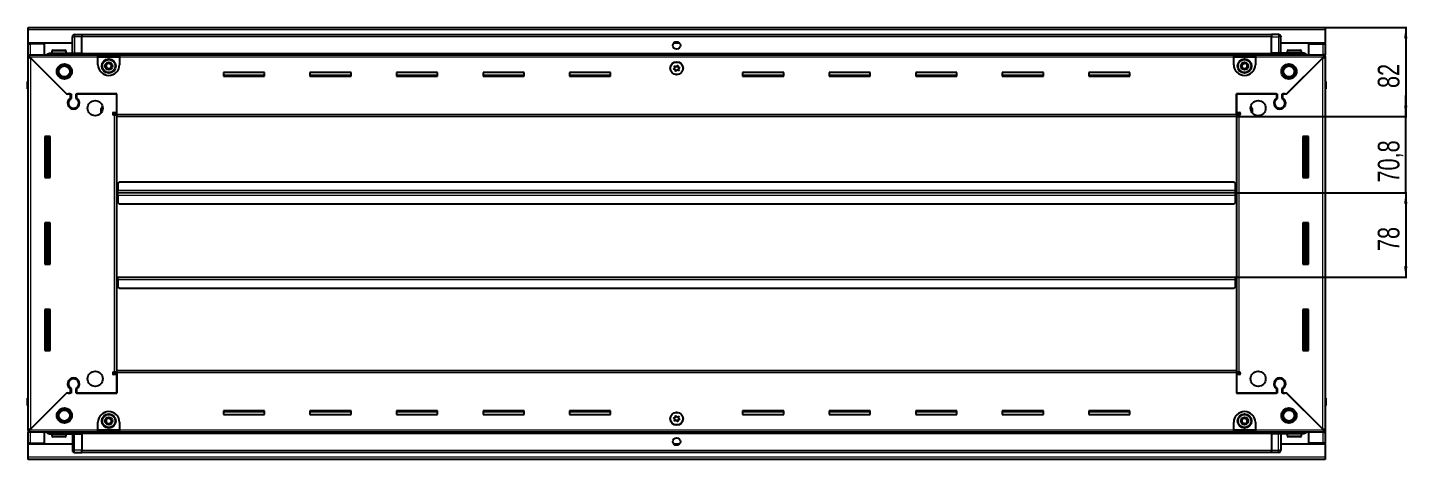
# Model space of a CAD drawing. Header units: millimetres. Extents: x 1315 to 6306, y -1323 to 1558.
# Drawn here: x 5030 to 6306, y 977 to 1376 of the extents above; entities that cross this region are included whole.
import ezdxf

# ---------------------------------------------------------------- set-up
doc = ezdxf.new("R2010")
doc.units = ezdxf.units.MM
doc.layers.add('FORMAT', color=7, linetype='Continuous')
doc.styles.add('SLDTEXTSTYLE0', font='TXT', dxfattribs={"width": 0.75})
doc.dimstyles.new('SLDDIMSTYLE0', dxfattribs={"dimtxt": 20, "dimasz": 10, "dimexe": 0, "dimexo": 0.0625, "dimgap": 5, "dimtad": 2, "dimdec": 1, "dimrnd": 1e-09, "dimzin": 12, "dimdsep": 46, "dimtxsty": 'SLDTEXTSTYLE0', "dimsah": 1, "dimcen": 0.09, "dimadec": 0, "dimazin": 3, "dimtfac": 1, "dimtofl": 0, "dimtmove": 0, "dimatfit": 3, "dimfxl": 0, "dimfrac": 2, "dimtolj": 1, "dimtzin": 12, "dimarcsym": 0})
doc.dimstyles.new('SLDDIMSTYLE1', dxfattribs={"dimtxt": 20, "dimasz": 10, "dimexe": 0, "dimexo": 0.0625, "dimgap": 5, "dimtad": 2, "dimdec": 1, "dimrnd": 1e-09, "dimzin": 12, "dimdsep": 46, "dimtxsty": 'SLDTEXTSTYLE0', "dimsah": 1, "dimcen": 0.09, "dimadec": 0, "dimazin": 3, "dimtfac": 1, "dimtmove": 0, "dimatfit": 0, "dimfxl": 0, "dimfrac": 2, "dimtolj": 1, "dimtzin": 12, "dimarcsym": 0})

# ---------------------------------------------------------------- blocks, each defined once
blk = doc.blocks.new('_D_6')
at = {"layer": 'FORMAT'}
for p, q in [((6229.5, 1375.8), (6305, 1375.8)), ((6304, 1375.8), (6304, 1293.8)), ((6147.5, 1293.8), (6305, 1293.8))]:
    blk.add_line(p, q, dxfattribs=at)
for points in [[(6304, 1375.8), (6302.5, 1365.8), (6305.6, 1365.8)], [(6304, 1293.8), (6305.6, 1303.8), (6302.5, 1303.8)]]:
    blk.add_solid(points, dxfattribs=at)
at = {"layer": 'FORMAT', "insert": (6278.2, 1320), "char_height": 20, "attachment_point": 1, "rotation": 90, "style": 'SLDTEXTSTYLE0'}
blk.add_mtext('82', dxfattribs=at)
blk = doc.blocks.new('_D_7')
at = {"layer": 'FORMAT'}
for p, q in [((6304, 1293.8), (6304, 1313.1)), ((6147.5, 1293.8), (6305, 1293.8)), ((6304, 1223.1), (6304, 1293.8)), ((6146.5, 1223.1), (6305, 1223.1)), ((6304, 1223.1), (6304, 1203.8))]:
    blk.add_line(p, q, dxfattribs=at)
for points in [[(6304, 1293.8), (6305.6, 1303.8), (6302.5, 1303.8)], [(6304, 1223.1), (6302.5, 1213.1), (6305.6, 1213.1)]]:
    blk.add_solid(points, dxfattribs=at)
at = {"layer": 'FORMAT', "insert": (6278.2, 1232.6), "char_height": 20, "attachment_point": 1, "rotation": 90, "style": 'SLDTEXTSTYLE0'}
blk.add_mtext('70,8', dxfattribs=at)
blk = doc.blocks.new('_D_8')
at = {"layer": 'FORMAT'}
for p, q in [((6146.5, 1223.1), (6305, 1223.1)), ((6304, 1223.1), (6304, 1145.1)), ((6146.5, 1145.1), (6305, 1145.1))]:
    blk.add_line(p, q, dxfattribs=at)
for points in [[(6304, 1223.1), (6302.5, 1213.1), (6305.6, 1213.1)], [(6304, 1145.1), (6305.6, 1155.1), (6302.5, 1155.1)]]:
    blk.add_solid(points, dxfattribs=at)
at = {"layer": 'FORMAT', "insert": (6278.2, 1169.3), "char_height": 20, "attachment_point": 1, "rotation": 90, "style": 'SLDTEXTSTYLE0'}
blk.add_mtext('78', dxfattribs=at)

msp = doc.modelspace()

# ---------------------------------------------------------------- linework, layer by layer
at = {"color": 7, "linetype": 'Continuous', "lineweight": 25}
for p, q in [((5030.53, 1373.72), (5030.53, 1375.82)), ((5030.53, 1375.82), (6229.53, 1375.82)), ((5030.53, 1361.32), (5030.53, 1373.72)), ((5071.53, 1352.32), (5071.53, 1367.32)), ((5072.2, 1368.82), (5072.2, 1368.82)), ((5073.53, 1369.32), (5080.03, 1369.32)), ((5073.53, 1369.32), (5080.03, 1369.32)), ((5080.03, 1369.32), (5080.02, 1369.32)), ((5080.03, 1369.32), (5080.03, 1369.32)), ((5080.03, 1369.32), (5080.03, 1367.32)), ((6180.03, 1369.17), (5080.03, 1369.17)), ((5080.03, 1352.32), (5080.03, 1367.32)), ((6180.03, 1369.32), (6180.03, 1369.32)), ((6186.53, 1369.32), (6180.03, 1369.32)), ((6186.53, 1369.32), (6180.03, 1369.32)), ((6180.03, 1369.32), (6180.03, 1367.32)), ((6180.03, 1352.32), (6180.03, 1367.32)), ((6188.53, 1367.32), (6188.53, 1367.32)), ((6188.53, 1352.32), (6188.53, 1367.32)), ((6229.53, 1375.82), (6229.53, 1373.72)), ((6229.53, 1373.72), (6229.53, 1361.32)), ((5071.53, 1361.32), (5030.53, 1361.32)), ((5030.53, 1360.82), (5030.53, 1361.32)), ((5030.53, 1360.82), (5032.63, 1360.82)), ((5030.53, 1350.57), (5030.53, 1360.82)), ((5032.03, 1360.82), (5032.03, 1361.32)), ((5045.53, 1360.82), (5032.63, 1360.82)), ((5045.53, 1350.57), (5045.53, 1360.82)), ((5051.03, 1352.32), (5080.03, 1352.32)), ((5052.53, 1354.22), (5052.53, 1352.32)), ((5053.33, 1355.02), (5064.73, 1355.02)), ((5065.53, 1352.32), (5065.53, 1354.22)), ((5079.95, 1350.57), (5080.03, 1352.29)), ((5080.03, 1352.32), (5080.03, 1351.82)), ((5632.9, 1361.32), (5627.15, 1361.32)), ((6180.03, 1352.32), (6180.03, 1351.82)), ((6209.03, 1352.32), (6180.03, 1352.32)), ((6180.03, 1352.29), (6180.1, 1350.57)), ((6229.53, 1361.32), (6188.53, 1361.32)), ((6194.53, 1354.22), (6194.53, 1352.32)), ((6195.33, 1355.02), (6206.73, 1355.02)), ((6207.53, 1352.32), (6207.53, 1354.22)), ((6214.53, 1350.57), (6214.53, 1360.82)), ((6214.53, 1360.82), (6227.43, 1360.82)), ((6227.43, 1360.82), (6229.53, 1360.82)), ((6228.03, 1360.82), (6228.03, 1361.32)), ((6229.53, 1360.82), (6229.53, 1361.32)), ((6229.53, 1360.82), (6229.53, 1350.57)), ((5030.53, 1349.07), (5030.53, 1350.57)), ((5030.53, 1350.57), (5031.53, 1350.57)), ((5030.53, 1348.57), (5030.53, 1349.07)), ((5030.53, 1349.07), (5031.53, 1349.07)), ((5030.53, 1004.07), (5030.53, 1348.57)), ((5032.03, 1348.57), (5030.53, 1348.57)), ((5031.53, 1349.07), (5031.53, 1350.57)), ((5031.53, 1350.57), (5095.03, 1350.57)), ((5032.13, 1348.47), (5066.03, 1314.57)), ((5066.73, 1313.87), (5032.63, 1347.97)), ((5080.03, 1351.17), (6180.03, 1351.17)), ((5095.03, 1348.47), (5095.03, 1350.57)), ((5095.03, 1350.57), (5115.03, 1350.57)), ((5095.03, 1349.07), (5115.03, 1349.07)), ((5095.03, 1341.57), (5095.03, 1348.47)), ((5115.03, 1350.57), (6145.03, 1350.57)), ((5115.03, 1350.57), (5115.03, 1348.47)), ((5115.03, 1348.47), (5115.03, 1341.57)), ((6145.03, 1348.47), (6145.03, 1350.57)), ((6145.03, 1350.57), (6165.03, 1350.57)), ((6145.03, 1349.07), (6165.03, 1349.07)), ((6145.03, 1341.57), (6145.03, 1348.47)), ((6165.03, 1350.57), (6228.53, 1350.57)), ((6165.03, 1350.57), (6165.03, 1348.47)), ((6165.03, 1348.47), (6165.03, 1341.57)), ((6227.43, 1347.97), (6193.33, 1313.87)), ((6194.03, 1314.57), (6227.93, 1348.47)), ((6228.03, 1348.57), (6229.53, 1348.57)), ((6228.53, 1349.07), (6228.53, 1350.57)), ((6228.53, 1350.57), (6229.53, 1350.57)), ((6228.53, 1349.07), (6229.53, 1349.07)), ((6229.53, 1349.07), (6229.53, 1350.57)), ((6229.53, 1349.07), (6229.53, 1348.57)), ((6229.53, 1348.57), (6229.53, 1004.07)), ((5249.03, 1334.32), (5211.03, 1334.32)), ((5211.03, 1334.32), (5211.03, 1330.82)), ((5249.03, 1331.57), (5211.03, 1331.57)), ((5211.03, 1330.82), (5249.03, 1330.82)), ((5249.03, 1330.82), (5249.03, 1334.32)), ((5329.03, 1334.32), (5291.03, 1334.32)), ((5291.03, 1334.32), (5291.03, 1330.82)), ((5329.03, 1331.57), (5291.03, 1331.57)), ((5291.03, 1330.82), (5329.03, 1330.82)), ((5329.03, 1330.82), (5329.03, 1334.32)), ((5409.03, 1334.32), (5371.03, 1334.32)), ((5371.03, 1334.32), (5371.03, 1330.82)), ((5409.03, 1331.57), (5371.03, 1331.57)), ((5371.03, 1330.82), (5409.03, 1330.82)), ((5409.03, 1330.82), (5409.03, 1334.32)), ((5489.03, 1334.32), (5451.03, 1334.32)), ((5451.03, 1334.32), (5451.03, 1330.82)), ((5489.03, 1331.57), (5451.03, 1331.57)), ((5451.03, 1330.82), (5489.03, 1330.82)), ((5489.03, 1330.82), (5489.03, 1334.32)), ((5569.03, 1334.32), (5531.03, 1334.32)), ((5531.03, 1334.32), (5531.03, 1330.82)), ((5569.03, 1331.57), (5531.03, 1331.57)), ((5531.03, 1330.82), (5569.03, 1330.82)), ((5569.03, 1330.82), (5569.03, 1334.32)), ((5729.03, 1334.32), (5691.03, 1334.32)), ((5691.03, 1334.32), (5691.03, 1330.82)), ((5729.03, 1331.57), (5691.03, 1331.57)), ((5691.03, 1330.82), (5729.03, 1330.82)), ((5729.03, 1330.82), (5729.03, 1334.32)), ((5809.03, 1334.32), (5771.03, 1334.32)), ((5771.03, 1334.32), (5771.03, 1330.82)), ((5809.03, 1331.57), (5771.03, 1331.57)), ((5771.03, 1330.82), (5809.03, 1330.82)), ((5809.03, 1330.82), (5809.03, 1334.32)), ((5889.03, 1334.32), (5851.03, 1334.32)), ((5851.03, 1334.32), (5851.03, 1330.82)), ((5889.03, 1331.57), (5851.03, 1331.57)), ((5851.03, 1330.82), (5889.03, 1330.82)), ((5889.03, 1330.82), (5889.03, 1334.32)), ((5969.03, 1334.32), (5931.03, 1334.32)), ((5931.03, 1334.32), (5931.03, 1330.82)), ((5969.03, 1331.57), (5931.03, 1331.57)), ((5931.03, 1330.82), (5969.03, 1330.82)), ((5969.03, 1330.82), (5969.03, 1334.32)), ((6049.03, 1334.32), (6011.03, 1334.32)), ((6011.03, 1334.32), (6011.03, 1330.82)), ((6049.03, 1331.57), (6011.03, 1331.57)), ((6011.03, 1330.82), (6049.03, 1330.82)), ((6049.03, 1330.82), (6049.03, 1334.32)), ((6229.53, 1327.15), (6229.53, 1327.15)), ((5030.02, 1325.82), (5030.02, 1319.32)), ((5030.02, 1319.32), (5030.03, 1319.32)), ((5030.03, 1319.32), (5030.03, 1325.82)), ((5030.53, 1319.32), (5030.03, 1319.32)), ((5030.18, 1319.32), (5030.18, 1033.32)), ((5066.03, 1314.57), (5070.23, 1314.57)), ((5067.43, 1314.57), (5066.73, 1313.87)), ((5069.53, 1314.57), (5067.43, 1314.57)), ((5069.53, 1314.57), (5069.53, 1310.68)), ((5070.23, 1314.57), (5070.23, 1310.29)), ((5074.83, 1314.57), (5112.53, 1314.57)), ((5074.83, 1310.29), (5074.83, 1314.57)), ((5075.53, 1310.68), (5075.53, 1314.57)), ((5112.53, 1314.57), (5075.53, 1314.57)), ((5112.53, 1295.92), (5112.53, 1314.57)), ((5112.53, 1297.32), (5112.53, 1314.57)), ((6147.53, 1314.57), (6185.23, 1314.57)), ((6147.53, 1295.92), (6147.53, 1314.57)), ((6147.53, 1314.57), (6147.53, 1297.32)), ((6184.53, 1314.57), (6147.53, 1314.57)), ((6184.53, 1314.57), (6184.53, 1310.68)), ((6185.23, 1314.57), (6185.23, 1310.29)), ((6189.83, 1314.57), (6194.03, 1314.57)), ((6189.83, 1310.29), (6189.83, 1314.57)), ((6192.63, 1314.57), (6190.53, 1314.57)), ((6190.53, 1310.68), (6190.53, 1314.57)), ((6193.33, 1313.87), (6192.63, 1314.57)), ((6229.53, 1319.32), (6230.03, 1319.32)), ((6229.88, 1033.32), (6229.88, 1319.32)), ((6230.03, 1325.82), (6230.03, 1319.32)), ((6230.03, 1319.32), (6230.03, 1325.82)), ((6230.03, 1319.32), (6230.03, 1319.32)), ((6230.03, 1319.32), (6230.03, 1319.32)), ((5070.53, 1301.71), (5070.53, 1300.95)), ((5099.26, 1303.22), (5098.03, 1301.07)), ((5098.03, 1296.99), (5098.03, 1301.07)), ((6162.03, 1301.07), (6160.79, 1303.22)), ((6162.03, 1301.07), (6162.03, 1296.99)), ((6189.53, 1301.71), (6189.53, 1300.95)), ((5109.68, 1297.32), (5112.53, 1297.32)), ((5110.43, 1295.32), (5109.68, 1295.32)), ((5110.43, 1295.32), (5112.53, 1295.32)), ((5112.53, 1296.32), (5110.53, 1296.32)), ((5110.53, 1296.32), (5110.53, 1295.32)), ((5112.53, 1293.82), (5112.53, 1295.92)), ((6147.53, 1293.82), (5112.53, 1293.82)), ((5112.53, 1058.82), (5112.53, 1293.82)), ((6147.53, 1297.32), (6150.38, 1297.32)), ((6149.53, 1296.32), (6147.53, 1296.32)), ((6147.53, 1295.92), (6147.53, 1293.82)), ((6147.53, 1295.32), (6149.63, 1295.32)), ((6147.53, 1293.82), (6147.53, 1058.82)), ((6149.53, 1295.32), (6149.53, 1296.32)), ((6150.38, 1295.32), (6149.63, 1295.32)), ((5051.03, 1275.32), (5046.03, 1275.32)), ((5046.03, 1275.32), (5046.03, 1237.32)), ((5048.18, 1237.32), (5048.18, 1275.32)), ((5049.97, 1237.32), (5049.97, 1275.32)), ((5050, 1237.32), (5050, 1275.32)), ((5051.03, 1237.32), (5051.03, 1275.32)), ((6209.03, 1275.32), (6209.03, 1237.32)), ((6214.03, 1275.32), (6209.03, 1275.32)), ((6210.05, 1275.32), (6210.05, 1237.32)), ((6210.08, 1275.32), (6210.08, 1237.32)), ((6211.88, 1275.32), (6211.88, 1237.32)), ((6214.03, 1237.32), (6214.03, 1275.32)), ((5046.03, 1237.32), (5051.03, 1237.32)), ((6209.03, 1237.32), (6214.03, 1237.32)), ((5113.53, 1225.92), (5113.28, 1225.92)), ((5113.28, 1225.92), (5113.28, 1223.07)), ((5114.53, 1233.07), (5113.53, 1232.07)), ((5113.53, 1232.07), (5113.53, 1225.17)), ((5113.53, 1223.07), (5113.53, 1225.17)), ((6145.53, 1233.07), (5114.53, 1233.07)), ((6146.53, 1232.07), (6145.53, 1233.07)), ((6146.53, 1225.17), (6146.53, 1232.07)), ((6146.78, 1225.92), (6146.53, 1225.92)), ((6146.53, 1225.17), (6146.53, 1223.07)), ((6146.78, 1223.07), (6146.78, 1225.92)), ((5113.28, 1223.07), (5112.53, 1223.07)), ((5113.28, 1223.07), (5113.28, 1220.22)), ((5113.28, 1220.22), (5113.53, 1220.22)), ((6146.53, 1223.07), (5113.53, 1223.07)), ((5113.53, 1220.97), (5113.53, 1223.07)), ((5113.53, 1220.97), (5113.53, 1214.07)), ((5113.53, 1214.07), (5114.53, 1213.07)), ((5114.53, 1213.07), (6145.53, 1213.07)), ((6145.53, 1213.07), (6146.53, 1214.07)), ((6146.53, 1223.07), (6146.53, 1220.97)), ((6146.53, 1214.07), (6146.53, 1220.97)), ((6146.53, 1220.22), (6146.78, 1220.22)), ((6147.53, 1223.07), (6146.78, 1223.07)), ((6146.78, 1220.22), (6146.78, 1223.07)), ((5051.03, 1195.32), (5046.03, 1195.32)), ((5046.03, 1195.32), (5046.03, 1157.32)), ((5048.18, 1157.32), (5048.18, 1195.32)), ((5049.97, 1157.32), (5049.97, 1195.32)), ((5050, 1157.32), (5050, 1195.32)), ((5051.03, 1157.32), (5051.03, 1195.32)), ((6209.03, 1195.32), (6209.03, 1157.32)), ((6214.03, 1195.32), (6209.03, 1195.32)), ((6210.05, 1195.32), (6210.05, 1157.32)), ((6210.08, 1195.32), (6210.08, 1157.32)), ((6211.88, 1195.32), (6211.88, 1157.32)), ((6214.03, 1157.32), (6214.03, 1195.32)), ((5046.03, 1157.32), (5051.03, 1157.32)), ((6209.03, 1157.32), (6214.03, 1157.32)), ((5112.53, 1145.12), (5113.28, 1145.12)), ((5113.28, 1145.12), (5113.28, 1142.27)), ((5113.28, 1142.27), (5113.53, 1142.27)), ((5113.53, 1145.12), (6146.53, 1145.12)), ((5113.53, 1143.02), (5113.53, 1145.12)), ((5113.53, 1143.02), (5113.53, 1136.12)), ((5113.53, 1136.12), (5114.53, 1135.12)), ((6145.53, 1135.12), (6146.53, 1136.12)), ((6146.53, 1145.12), (6146.53, 1143.02)), ((6146.53, 1136.12), (6146.53, 1143.02)), ((6146.53, 1142.27), (6146.78, 1142.27)), ((6146.78, 1142.27), (6146.78, 1145.12)), ((6146.78, 1145.12), (6147.53, 1145.12)), ((5114.53, 1135.12), (6145.53, 1135.12)), ((5051.03, 1115.32), (5046.03, 1115.32)), ((5046.03, 1115.32), (5046.03, 1077.32)), ((5048.18, 1077.32), (5048.18, 1115.32)), ((5049.97, 1077.32), (5049.97, 1115.32)), ((5050, 1077.32), (5050, 1115.32)), ((5051.03, 1077.32), (5051.03, 1115.32)), ((6209.03, 1115.32), (6209.03, 1077.32)), ((6214.03, 1115.32), (6209.03, 1115.32)), ((6210.05, 1115.32), (6210.05, 1077.32)), ((6210.08, 1115.32), (6210.08, 1077.32)), ((6211.88, 1115.32), (6211.88, 1077.32)), ((6214.03, 1077.32), (6214.03, 1115.32)), ((5046.03, 1077.32), (5051.03, 1077.32)), ((6209.03, 1077.32), (6214.03, 1077.32)), ((5112.53, 1056.72), (5112.53, 1058.82)), ((5112.53, 1058.82), (6147.53, 1058.82)), ((6147.53, 1058.82), (6147.53, 1056.72)), ((5070.53, 1051.7), (5070.53, 1050.94)), ((5109.68, 1057.32), (5110.43, 1057.32)), ((5112.53, 1055.32), (5109.68, 1055.32)), ((5112.53, 1057.32), (5110.43, 1057.32)), ((5110.53, 1057.32), (5110.53, 1056.32)), ((5110.53, 1056.32), (5112.53, 1056.32)), ((5112.53, 1056.72), (5112.53, 1038.07)), ((5112.53, 1038.07), (5112.53, 1055.32)), ((6149.63, 1057.32), (6147.53, 1057.32)), ((6147.53, 1056.72), (6147.53, 1038.07)), ((6147.53, 1056.32), (6149.53, 1056.32)), ((6147.53, 1055.32), (6147.53, 1038.07)), ((6150.38, 1055.32), (6147.53, 1055.32)), ((6149.53, 1056.32), (6149.53, 1057.32)), ((6149.63, 1057.32), (6150.38, 1057.32)), ((6189.53, 1051.7), (6189.53, 1050.94)), ((5030.02, 1026.82), (5030.02, 1033.32)), ((5030.02, 1033.32), (5030.03, 1033.32)), ((5030.03, 1033.32), (5030.03, 1033.32)), ((5030.03, 1033.32), (5030.03, 1026.82)), ((5030.52, 1033.32), (5030.03, 1033.32)), ((5066.03, 1038.07), (5032.13, 1004.17)), ((5032.63, 1004.67), (5066.73, 1038.77)), ((5070.23, 1038.07), (5066.03, 1038.07)), ((5066.73, 1038.77), (5067.43, 1038.07)), ((5067.43, 1038.07), (5069.53, 1038.07)), ((5069.53, 1041.96), (5069.53, 1038.07)), ((5070.23, 1042.36), (5070.23, 1038.07)), ((5074.83, 1038.07), (5074.83, 1042.36)), ((5112.53, 1038.07), (5074.83, 1038.07)), ((5075.53, 1038.07), (5075.53, 1041.96)), ((5075.53, 1038.07), (5112.53, 1038.07)), ((6185.23, 1038.07), (6147.53, 1038.07)), ((6147.53, 1038.07), (6184.53, 1038.07)), ((6184.53, 1041.96), (6184.53, 1038.07)), ((6185.23, 1042.36), (6185.23, 1038.07)), ((6189.83, 1038.07), (6189.83, 1042.36)), ((6194.03, 1038.07), (6189.83, 1038.07)), ((6190.53, 1038.07), (6190.53, 1041.96)), ((6190.53, 1038.07), (6192.63, 1038.07)), ((6192.63, 1038.07), (6193.33, 1038.77)), ((6193.33, 1038.77), (6227.43, 1004.67)), ((6227.93, 1004.17), (6194.03, 1038.07)), ((6229.53, 1033.32), (6230.03, 1033.32)), ((6230.03, 1033.32), (6230.03, 1033.32)), ((6230.03, 1026.82), (6230.03, 1033.32)), ((6230.03, 1033.32), (6230.03, 1026.82)), ((5030.52, 1025.5), (5030.52, 1025.5)), ((5249.03, 1021.82), (5211.03, 1021.82)), ((5211.03, 1021.82), (5211.03, 1018.32)), ((5211.03, 1021.07), (5249.03, 1021.07)), ((5249.03, 1018.32), (5249.03, 1021.82)), ((5329.03, 1021.82), (5291.03, 1021.82)), ((5291.03, 1021.82), (5291.03, 1018.32)), ((5291.03, 1021.07), (5329.03, 1021.07)), ((5329.03, 1018.32), (5329.03, 1021.82)), ((5409.03, 1021.82), (5371.03, 1021.82)), ((5371.03, 1021.82), (5371.03, 1018.32)), ((5371.03, 1021.07), (5409.03, 1021.07)), ((5409.03, 1018.32), (5409.03, 1021.82)), ((5489.03, 1021.82), (5451.03, 1021.82)), ((5451.03, 1021.82), (5451.03, 1018.32)), ((5451.03, 1021.07), (5489.03, 1021.07)), ((5489.03, 1018.32), (5489.03, 1021.82)), ((5569.03, 1021.82), (5531.03, 1021.82)), ((5531.03, 1021.82), (5531.03, 1018.32)), ((5531.03, 1021.07), (5569.03, 1021.07)), ((5569.03, 1018.32), (5569.03, 1021.82)), ((5729.03, 1021.82), (5691.03, 1021.82)), ((5691.03, 1021.82), (5691.03, 1018.32)), ((5691.03, 1021.07), (5729.03, 1021.07)), ((5729.03, 1018.32), (5729.03, 1021.82)), ((5809.03, 1021.82), (5771.03, 1021.82)), ((5771.03, 1021.82), (5771.03, 1018.32)), ((5771.03, 1021.07), (5809.03, 1021.07)), ((5809.03, 1018.32), (5809.03, 1021.82)), ((5889.03, 1021.82), (5851.03, 1021.82)), ((5851.03, 1021.82), (5851.03, 1018.32)), ((5851.03, 1021.07), (5889.03, 1021.07)), ((5889.03, 1018.32), (5889.03, 1021.82)), ((5969.03, 1021.82), (5931.03, 1021.82)), ((5931.03, 1021.82), (5931.03, 1018.32)), ((5931.03, 1021.07), (5969.03, 1021.07)), ((5969.03, 1018.32), (5969.03, 1021.82)), ((6049.03, 1021.82), (6011.03, 1021.82)), ((6011.03, 1021.82), (6011.03, 1018.32)), ((6011.03, 1021.07), (6049.03, 1021.07)), ((6049.03, 1018.32), (6049.03, 1021.82)), ((5095.03, 1004.17), (5095.03, 1011.07)), ((5115.03, 1011.07), (5115.03, 1004.17)), ((5211.03, 1018.32), (5249.03, 1018.32)), ((5291.03, 1018.32), (5329.03, 1018.32)), ((5371.03, 1018.32), (5409.03, 1018.32)), ((5451.03, 1018.32), (5489.03, 1018.32)), ((5531.03, 1018.32), (5569.03, 1018.32)), ((5691.03, 1018.32), (5729.03, 1018.32)), ((5771.03, 1018.32), (5809.03, 1018.32)), ((5851.03, 1018.32), (5889.03, 1018.32)), ((5931.03, 1018.32), (5969.03, 1018.32)), ((6011.03, 1018.32), (6049.03, 1018.32)), ((6145.03, 1004.17), (6145.03, 1011.07)), ((6165.03, 1011.07), (6165.03, 1004.17)), ((5030.53, 1003.57), (5030.53, 1004.07)), ((5032.03, 1004.07), (5030.53, 1004.07)), ((5030.53, 1003.57), (5030.53, 1002.07)), ((5031.53, 1003.57), (5030.53, 1003.57)), ((5030.53, 991.82), (5030.53, 1002.07)), ((5031.53, 1002.07), (5030.53, 1002.07)), ((5031.53, 1003.57), (5031.53, 1002.07)), ((5095.03, 1002.07), (5031.53, 1002.07)), ((5045.53, 991.82), (5045.53, 1002.07)), ((5051.03, 1000.32), (5080.03, 1000.32)), ((5052.53, 1000.32), (5052.53, 998.42)), ((5057.1, 997.62), (5053.33, 997.62)), ((5064.73, 997.62), (5057.1, 997.62)), ((5065.53, 998.42), (5065.53, 1000.32)), ((5071.53, 1000.32), (5071.53, 985.32)), ((5080.03, 1000.36), (5079.95, 1002.07)), ((6180.03, 1001.47), (5080.03, 1001.47)), ((5080.03, 1000.32), (5080.03, 1000.82)), ((5080.03, 1000.32), (5080.03, 985.32)), ((5095.03, 1002.07), (5095.03, 1004.17)), ((5115.03, 1003.57), (5095.03, 1003.57)), ((5115.03, 1002.07), (5095.03, 1002.07)), ((5115.03, 1004.17), (5115.03, 1002.07)), ((6145.03, 1002.07), (5115.03, 1002.07)), ((6145.03, 1002.07), (6145.03, 1004.17)), ((6165.03, 1003.57), (6145.03, 1003.57)), ((6165.03, 1002.07), (6145.03, 1002.07)), ((6165.03, 1004.17), (6165.03, 1002.07)), ((6228.53, 1002.07), (6165.03, 1002.07)), ((6180.1, 1002.07), (6180.03, 1000.36)), ((6180.03, 1000.32), (6180.03, 1000.82)), ((6209.03, 1000.32), (6180.03, 1000.32)), ((6180.03, 1000.32), (6180.03, 985.32)), ((6188.53, 1000.32), (6188.53, 985.32)), ((6194.53, 1000.32), (6194.53, 998.42)), ((6202.32, 997.62), (6195.33, 997.62)), ((6206.73, 997.62), (6202.32, 997.62)), ((6207.53, 998.42), (6207.53, 1000.32)), ((6214.53, 991.82), (6214.53, 1002.07)), ((6228.03, 1004.07), (6229.53, 1004.07)), ((6228.53, 1003.57), (6228.53, 1002.07)), ((6229.53, 1003.57), (6228.53, 1003.57)), ((6229.53, 1002.07), (6228.53, 1002.07)), ((6229.53, 1004.07), (6229.53, 1003.57)), ((6229.53, 1003.57), (6229.53, 1002.07)), ((6229.53, 1002.07), (6229.53, 991.82)), ((5032.63, 991.82), (5030.53, 991.82)), ((5030.53, 991.32), (5030.53, 991.82)), ((5030.53, 991.32), (5071.53, 991.32)), ((5030.53, 978.92), (5030.53, 991.32)), ((5032.03, 991.32), (5032.03, 991.82)), ((5032.63, 991.82), (5045.53, 991.82)), ((5071.53, 985.32), (5071.53, 985.32)), ((5073.53, 983.32), (5080.03, 983.32)), ((5073.53, 983.32), (5080.03, 983.32)), ((5080.03, 983.32), (5080.03, 985.32)), ((5080.03, 983.47), (6180.03, 983.47)), ((5080.03, 983.32), (5080.03, 983.32)), ((5627.15, 991.32), (5632.9, 991.32)), ((6180.03, 983.32), (6180.03, 985.32)), ((6180.03, 983.32), (6180.03, 983.32)), ((6186.53, 983.32), (6180.03, 983.32)), ((6180.03, 983.32), (6180.03, 983.32)), ((6186.53, 983.32), (6180.03, 983.32)), ((6187.85, 983.82), (6187.85, 983.82)), ((6188.53, 991.32), (6229.53, 991.32)), ((6227.43, 991.82), (6214.53, 991.82)), ((6229.53, 991.82), (6227.43, 991.82)), ((6228.03, 991.32), (6228.03, 991.82)), ((6229.53, 991.32), (6229.53, 991.82)), ((6229.53, 991.32), (6229.53, 978.92)), ((5030.53, 976.82), (5030.53, 978.92)), ((6229.53, 976.82), (5030.53, 976.82)), ((6229.53, 978.92), (6229.53, 976.82))]:
    msp.add_line(p, q, dxfattribs=at)
at = {"color": 8, "linetype": 'Continuous', "lineweight": 18}
for p, q in [((6229.53, 1373.72), (5030.53, 1373.72)), ((5071.53, 1367.32), (5073.53, 1367.32)), ((5073.53, 1369.32), (5073.53, 1367.32)), ((5073.53, 1367.32), (5073.53, 1352.32)), ((5080.03, 1367.32), (5073.53, 1367.32)), ((6180.03, 1367.17), (5080.03, 1367.17)), ((6180.03, 1367.32), (6186.53, 1367.32)), ((6186.53, 1369.32), (6186.53, 1367.32)), ((6188.53, 1367.32), (6186.53, 1367.32)), ((6186.53, 1367.32), (6186.53, 1352.32)), ((5032.63, 1360.82), (5032.63, 1361.32)), ((5032.63, 1350.57), (5032.63, 1360.82)), ((5052.53, 1354.22), (5065.53, 1354.22)), ((6194.53, 1354.22), (6207.53, 1354.22)), ((6227.43, 1361.32), (6227.43, 1360.82)), ((6227.43, 1360.82), (6227.43, 1350.57)), ((5095.03, 1348.47), (5032.13, 1348.47)), ((5032.63, 1347.97), (5032.63, 1004.67)), ((6180.03, 1351.82), (5080.03, 1351.82)), ((6180.03, 1350.59), (5080.03, 1350.59)), ((5095.03, 1348.47), (5115.03, 1348.47)), ((6145.03, 1348.47), (5115.03, 1348.47)), ((6145.03, 1348.47), (6165.03, 1348.47)), ((6227.93, 1348.47), (6165.03, 1348.47)), ((6227.43, 1004.67), (6227.43, 1347.97)), ((5030.53, 1325.82), (5030.03, 1325.82)), ((6229.53, 1325.82), (6230.03, 1325.82)), ((5110.43, 1057.32), (5110.43, 1295.32)), ((5112.53, 1295.92), (6147.53, 1295.92)), ((6149.63, 1295.32), (6149.63, 1057.32)), ((5047.53, 1275.32), (5047.53, 1237.32)), ((5048.76, 1275.32), (5048.76, 1237.32)), ((6211.29, 1237.32), (6211.29, 1275.32)), ((6212.53, 1237.32), (6212.53, 1275.32)), ((6146.53, 1225.17), (5113.53, 1225.17)), ((5113.53, 1220.97), (6146.53, 1220.97)), ((5047.53, 1195.32), (5047.53, 1157.32)), ((5048.76, 1195.32), (5048.76, 1157.32)), ((6211.29, 1157.32), (6211.29, 1195.32)), ((6212.53, 1157.32), (6212.53, 1195.32)), ((5113.53, 1143.02), (6146.53, 1143.02)), ((5047.53, 1115.32), (5047.53, 1077.32)), ((5048.76, 1115.32), (5048.76, 1077.32)), ((6211.29, 1077.32), (6211.29, 1115.32)), ((6212.53, 1077.32), (6212.53, 1115.32)), ((6147.53, 1056.72), (5112.53, 1056.72)), ((5030.53, 1026.82), (5030.03, 1026.82)), ((6229.53, 1026.82), (6230.03, 1026.82)), ((5032.13, 1004.17), (5095.03, 1004.17)), ((5032.63, 991.82), (5032.63, 1002.07)), ((5056.83, 998.42), (5052.53, 998.42)), ((5065.53, 998.42), (5056.83, 998.42)), ((5073.53, 985.32), (5073.53, 1000.32)), ((5080.03, 1002.06), (6180.03, 1002.06)), ((5080.03, 1000.82), (6180.03, 1000.82)), ((5115.03, 1004.17), (5095.03, 1004.17)), ((5115.03, 1004.17), (6145.03, 1004.17)), ((6165.03, 1004.17), (6145.03, 1004.17)), ((6165.03, 1004.17), (6227.93, 1004.17)), ((6186.53, 985.32), (6186.53, 1000.32)), ((6202.5, 998.42), (6194.53, 998.42)), ((6207.53, 998.42), (6202.5, 998.42)), ((6227.43, 1002.07), (6227.43, 991.82)), ((5032.63, 991.32), (5032.63, 991.82)), ((5071.53, 985.32), (5073.53, 985.32)), ((5073.53, 983.32), (5073.53, 985.32)), ((5080.03, 985.32), (5073.53, 985.32)), ((5080.03, 985.47), (6180.03, 985.47)), ((6180.03, 985.32), (6186.53, 985.32)), ((6188.53, 985.32), (6186.53, 985.32)), ((6186.53, 983.32), (6186.53, 985.32)), ((6227.43, 991.82), (6227.43, 991.32)), ((6229.53, 978.92), (5030.53, 978.92))]:
    msp.add_line(p, q, dxfattribs=at)
at = {"color": 7, "linetype": 'Continuous', "lineweight": 25, "flags": 128}
msp.add_lwpolyline([(6188.38, 1368.08), (6188.49, 1367.71), (6188.53, 1367.32)], dxfattribs=at)
at = {"color": 7, "linetype": 'Continuous', "lineweight": 25}
for centre, radius in [((5630.03, 1359.32), 3.5), ((5064.03, 1335.32), 7), ((5064.03, 1335.32), 6.02), ((5064.03, 1335.32), 5.1), ((5105.03, 1340.32), 6.5), ((5105.03, 1340.32), 3.46), ((5630.03, 1338.32), 6), ((5630.03, 1338.17), 5.78), ((5630.03, 1338.17), 1.85), ((6155.03, 1340.32), 6.5), ((6155.03, 1340.32), 3.46), ((6196.03, 1335.32), 7), ((6196.03, 1335.32), 6.02), ((6196.03, 1335.32), 5.1), ((5092.53, 1301.32), 7), ((6167.53, 1301.32), 7), ((5092.53, 1051.32), 7), ((6167.53, 1051.32), 7), ((5064.03, 1017.32), 7), ((5064.03, 1017.32), 6.02), ((5064.03, 1017.32), 5.1), ((6196.03, 1017.32), 7), ((6196.03, 1017.32), 6.03), ((6196.03, 1017.32), 5.1), ((5105.03, 1012.32), 6.5), ((5105.03, 1012.32), 3.46), ((5630.03, 1014.32), 6), ((5630.03, 1014.47), 5.79), ((5630.03, 1014.47), 1.85), ((6155.03, 1012.32), 6.5), ((6155.03, 1012.32), 3.46), ((5630.03, 993.32), 3.5)]:
    msp.add_circle(centre, radius, dxfattribs=at)
at = {"color": 8, "linetype": 'Continuous', "lineweight": 18}
for centre in [(5105.03, 1340.32), (6155.03, 1340.32), (5105.03, 1012.32), (6155.03, 1012.32)]:
    msp.add_circle(centre, 5.7, dxfattribs=at)
at = {"color": 7, "linetype": 'Continuous', "lineweight": 25}
for centre, radius, start, end in [((5073.53, 1367.32), 2, 90, 180), ((5073.53, 1367.32), 2, 90, 131.40962), ((6186.53, 1367.32), 2, 0, 90), ((5053.33, 1354.22), 0.8, 90, 180), ((5064.73, 1354.22), 0.8, 0, 90), ((5071.33, 1352.52), 0.2, 270, 0), ((6188.73, 1352.52), 0.2, 180, 270), ((6195.33, 1354.22), 0.8, 90, 180), ((6206.73, 1354.22), 0.8, 0, 90), ((5105.03, 1341.57), 10, 180, 270), ((5105.03, 1340.32), 2.5, 134.01559, 194.01559), ((5105.03, 1340.32), 2.5, 194.01559, 254.01559), ((5105.03, 1340.32), 2.5, 74.01559, 134.01559), ((5105.03, 1341.57), 10, 270, 0), ((5105.03, 1340.32), 2.5, 14.01559, 74.01559), ((5105.03, 1340.32), 2.5, 314.01559, 14.01559), ((6155.03, 1341.57), 10, 180, 270), ((6155.03, 1340.32), 2.5, 160.11158, 220.11158), ((6155.03, 1340.32), 2.5, 100.11158, 160.11158), ((6155.03, 1340.32), 2.5, 40.11158, 100.11158), ((6155.03, 1341.57), 10, 270, 0), ((6155.03, 1340.32), 2.5, 280.11158, 340.11158), ((6155.03, 1340.32), 2.5, 340.11158, 40.11158), ((5032.03, 1325.82), 2, 138.59038, 180), ((5105.03, 1340.32), 2.5, 254.01559, 314.01559), ((6155.03, 1340.32), 2.5, 220.11158, 280.11158), ((6228.03, 1325.82), 2, 0, 41.39416), ((5072.53, 1306.07), 5.5, 123.05573, 56.94427), ((5072.53, 1306.07), 4.8, 118.63099, 61.36901), ((6187.53, 1306.07), 5.5, 123.05573, 56.94427), ((6187.53, 1306.07), 4.8, 118.63099, 61.36901), ((5109.68, 1296.32), 1, 90, 270), ((6150.38, 1296.32), 1, 270, 90), ((5072.53, 1046.57), 5.5, 303.05573, 236.94427), ((5072.53, 1046.57), 4.8, 298.63099, 241.36901), ((5109.68, 1056.32), 1, 90, 270), ((6150.38, 1056.32), 1, 270, 90), ((6187.53, 1046.57), 5.5, 303.05573, 236.94427), ((6187.53, 1046.57), 4.8, 298.63099, 241.36901), ((5032.03, 1026.82), 2, 180, 221.39416), ((5105.03, 1011.07), 10, 90, 180), ((5105.03, 1011.07), 10, 0, 90), ((6155.03, 1011.07), 10, 90, 180), ((6155.03, 1011.07), 10, 0, 90), ((6228.03, 1026.82), 2, 318.57492, 360), ((6228.03, 1026.82), 2, 318.59038, 0), ((5105.03, 1012.32), 2.5, 127.47401, 187.47401), ((5105.03, 1012.32), 2.5, 187.47401, 247.47401), ((5105.03, 1012.32), 2.5, 67.47401, 127.47401), ((5105.03, 1012.32), 2.5, 247.47401, 307.47401), ((5105.03, 1012.32), 2.5, 7.47401, 67.47401), ((5105.03, 1012.32), 2.5, 307.47401, 7.47401), ((6155.03, 1012.32), 2.5, 147.04236, 207.04236), ((6155.03, 1012.32), 2.5, 207.04236, 267.04236), ((6155.03, 1012.32), 2.5, 87.04236, 147.04236), ((6155.03, 1012.32), 2.5, 267.04236, 327.04236), ((6155.03, 1012.32), 2.5, 27.04236, 87.04236), ((6155.03, 1012.32), 2.5, 327.04236, 27.04236), ((5053.33, 998.42), 0.8, 180, 270), ((5064.73, 998.42), 0.8, 270, 0), ((5071.33, 1000.12), 0.2, 0, 90), ((6188.73, 1000.12), 0.2, 90, 180), ((6195.33, 998.42), 0.8, 180, 270), ((6206.73, 998.42), 0.8, 270, 0), ((5073.53, 985.32), 2, 180, 270), ((6186.53, 985.32), 2, 270, 0)]:
    msp.add_arc(centre, radius, start, end, dxfattribs=at)
for points, knots in [([(5047.81, 1350.57), (5047.93, 1350.77), (5048.32, 1351.42), (5049.47, 1352.13), (5050.51, 1352.26), (5051.03, 1352.32)], [0, 0, 0, 0, 0.1822499, 0.5911249, 1, 1, 1, 1]), ([(5080.03, 1352.32), (5080.03, 1352.29), (5080.03, 1352.21), (5080.03, 1351.59), (5080.03, 1351.03), (5080.03, 1350.66), (5080.03, 1350.65)], [0, 0, 0, 0, 0.3302672, 0.6605344, 0.9908016, 1, 1, 1, 1]), ([(6180.03, 1352.32), (6180.03, 1352.29), (6180.03, 1352.21), (6180.03, 1351.59), (6180.03, 1351.03), (6180.03, 1350.66), (6180.03, 1350.65)], [0, 0, 0, 0, 0.3302662, 0.66053239, 0.99079859, 1, 1, 1, 1]), ([(6212.24, 1350.57), (6212.12, 1350.77), (6211.73, 1351.42), (6210.58, 1352.13), (6209.54, 1352.26), (6209.03, 1352.32)], [0, 0, 0, 0, 0.18224985, 0.59112493, 1, 1, 1, 1]), ([(5030.53, 1348.57), (5030.55, 1348.53), (5030.6, 1348.44), (5031, 1348.3), (5031.55, 1348.17), (5032.13, 1348.06), (5032.5, 1348), (5032.63, 1347.97)], [0, 0, 0, 0, 0.2302553, 0.4485219, 0.6667858, 0.8850496, 1, 1, 1, 1]), ([(5032.13, 1348.47), (5032.08, 1348.73), (5031.99, 1349.22), (5031.86, 1349.86), (5031.72, 1350.33), (5031.61, 1350.55), (5031.55, 1350.57), (5031.53, 1350.57)], [0, 0, 0, 0, 0.2302553, 0.4485219, 0.6667858, 0.8850496, 1, 1, 1, 1]), ([(5102.25, 1341.12), (5102.62, 1341.48), (5103.31, 1342.15), (5104, 1342.81), (5104.33, 1343.12)], [0, 0, 0, 0, 0.5346859, 1, 1, 1, 1]), ([(5102.95, 1338.32), (5102.87, 1338.65), (5102.67, 1339.45), (5102.43, 1340.42), (5102.28, 1341), (5102.25, 1341.12)], [0, 0, 0, 0, 0.3629006, 0.8668753, 1, 1, 1, 1]), ([(5104.33, 1343.12), (5104.82, 1342.98), (5105.75, 1342.72), (5106.67, 1342.45), (5107.1, 1342.33)], [0, 0, 0, 0, 0.5346859, 1, 1, 1, 1]), ([(5107.8, 1339.53), (5107.43, 1339.17), (5106.74, 1338.5), (5106.05, 1337.83), (5105.72, 1337.52)], [0, 0, 0, 0, 0.5346859, 1, 1, 1, 1]), ([(5107.1, 1342.33), (5107.13, 1342.21), (5107.28, 1341.63), (5107.52, 1340.66), (5107.72, 1339.86), (5107.8, 1339.53)], [0, 0, 0, 0, 0.1331247, 0.6370994, 1, 1, 1, 1]), ([(5628.14, 1340.24), (5628.13, 1340.23), (5628.12, 1340.21), (5628.11, 1340.15), (5628.12, 1340.01), (5628.22, 1339.64), (5628.35, 1339.11), (5628.19, 1338.5), (5627.83, 1338.13), (5627.52, 1337.88), (5627.35, 1337.72), (5627.3, 1337.64), (5627.29, 1337.6), (5627.29, 1337.57), (5627.31, 1337.54), (5627.36, 1337.49), (5627.61, 1337.39), (5628.07, 1337.29), (5628.71, 1336.98), (5628.96, 1336.31), (5629.02, 1335.84), (5629.1, 1335.58), (5629.14, 1335.53), (5629.16, 1335.51), (5629.2, 1335.5), (5629.23, 1335.51), (5629.27, 1335.52), (5629.34, 1335.57), (5629.51, 1335.72), (5629.78, 1335.99), (5630.18, 1336.31), (5630.8, 1336.42), (5631.31, 1336.23), (5631.68, 1336.1), (5631.83, 1336.07), (5631.88, 1336.09), (5631.91, 1336.1), (5631.93, 1336.13), (5631.94, 1336.19), (5631.93, 1336.34), (5631.83, 1336.71), (5631.7, 1337.23), (5631.86, 1337.84), (5632.22, 1338.21), (5632.53, 1338.46), (5632.7, 1338.63), (5632.75, 1338.71), (5632.76, 1338.75), (5632.76, 1338.78), (5632.74, 1338.81), (5632.69, 1338.85), (5632.44, 1338.95), (5631.98, 1339.06), (5631.34, 1339.37), (5631.09, 1340.03), (5631.03, 1340.51), (5630.95, 1340.76), (5630.91, 1340.82), (5630.89, 1340.84), (5630.85, 1340.85), (5630.82, 1340.84), (5630.78, 1340.82), (5630.71, 1340.78), (5630.54, 1340.63), (5630.27, 1340.36), (5629.87, 1340.04), (5629.25, 1339.93), (5628.74, 1340.11), (5628.37, 1340.25), (5628.22, 1340.27), (5628.17, 1340.26), (5628.15, 1340.25), (5628.14, 1340.24)], [0, 0, 0, 0, 0.0020087, 0.00442, 0.0093647, 0.0255282, 0.0677053, 0.0957862, 0.1246456, 0.1503415, 0.1605194, 0.1633943, 0.1656965, 0.1672448, 0.1688741, 0.1707699, 0.1786058, 0.2119941, 0.2499945, 0.2879948, 0.3213831, 0.329219, 0.3311148, 0.3327441, 0.3342924, 0.3362166, 0.3385353, 0.3413178, 0.349662, 0.3753578, 0.4042173, 0.4322982, 0.4744753, 0.4906388, 0.4966691, 0.49844, 0.5, 0.5020087, 0.50442, 0.5093647, 0.5255282, 0.5677053, 0.5957862, 0.6246456, 0.6503415, 0.6605194, 0.6633943, 0.6656965, 0.6672448, 0.6688741, 0.6707699, 0.6786058, 0.7119941, 0.7499945, 0.7879948, 0.8213831, 0.829219, 0.8311148, 0.8327441, 0.8342924, 0.8362166, 0.8385353, 0.8413178, 0.849662, 0.8753578, 0.9042173, 0.9322982, 0.9744753, 0.9906388, 0.9966691, 0.99844, 1, 1, 1, 1]), ([(6152.18, 1339.82), (6152.23, 1339.93), (6152.43, 1340.5), (6152.77, 1341.43), (6153.05, 1342.21), (6153.17, 1342.53)], [0, 0, 0, 0, 0.1331247, 0.6370994, 1, 1, 1, 1]), ([(6154.04, 1337.61), (6153.71, 1338), (6153.09, 1338.74), (6152.47, 1339.48), (6152.18, 1339.82)], [0, 0, 0, 0, 0.5346859, 1, 1, 1, 1]), ([(6153.17, 1342.53), (6153.67, 1342.62), (6154.62, 1342.79), (6155.57, 1342.96), (6156.01, 1343.04)], [0, 0, 0, 0, 0.53468586, 1, 1, 1, 1]), ([(6156.01, 1343.04), (6156.34, 1342.64), (6156.96, 1341.91), (6157.58, 1341.17), (6157.87, 1340.83)], [0, 0, 0, 0, 0.5346859, 1, 1, 1, 1]), ([(6157.87, 1340.83), (6157.75, 1340.51), (6157.47, 1339.73), (6157.13, 1338.8), (6156.93, 1338.23), (6156.88, 1338.12)], [0, 0, 0, 0, 0.3629006, 0.8668753, 1, 1, 1, 1]), ([(6227.43, 1347.97), (6227.68, 1348.02), (6228.17, 1348.11), (6228.81, 1348.24), (6229.28, 1348.37), (6229.5, 1348.48), (6229.52, 1348.55), (6229.53, 1348.57)], [0, 0, 0, 0, 0.23025534, 0.4485219, 0.6667858, 0.88504963, 1, 1, 1, 1]), ([(6228.53, 1350.57), (6228.48, 1350.55), (6228.39, 1350.49), (6228.26, 1350.1), (6228.12, 1349.54), (6228.01, 1348.96), (6227.95, 1348.6), (6227.93, 1348.47)], [0, 0, 0, 0, 0.2302553, 0.4485219, 0.6667858, 0.8850496, 1, 1, 1, 1]), ([(5105.72, 1337.52), (5105.23, 1337.66), (5104.3, 1337.93), (5103.38, 1338.19), (5102.95, 1338.32)], [0, 0, 0, 0, 0.5346859, 1, 1, 1, 1]), ([(6156.88, 1338.12), (6156.38, 1338.03), (6155.43, 1337.86), (6154.48, 1337.69), (6154.04, 1337.61)], [0, 0, 0, 0, 0.5346859, 1, 1, 1, 1]), ([(5102.36, 1013.43), (5102.46, 1013.51), (5102.93, 1013.87), (5103.72, 1014.48), (5104.38, 1014.98), (5104.65, 1015.19)], [0, 0, 0, 0, 0.1331247, 0.6370994, 1, 1, 1, 1]), ([(5102.73, 1010.57), (5102.67, 1011.08), (5102.54, 1012.03), (5102.42, 1012.99), (5102.36, 1013.43)], [0, 0, 0, 0, 0.53468586, 1, 1, 1, 1]), ([(5105.4, 1009.46), (5104.92, 1009.66), (5104.03, 1010.03), (5103.15, 1010.4), (5102.73, 1010.57)], [0, 0, 0, 0, 0.5346859, 1, 1, 1, 1]), ([(5104.65, 1015.19), (5105.13, 1014.99), (5106.02, 1014.62), (5106.9, 1014.25), (5107.32, 1014.08)], [0, 0, 0, 0, 0.5346859, 1, 1, 1, 1]), ([(5107.69, 1011.22), (5107.42, 1011.01), (5106.76, 1010.51), (5105.97, 1009.9), (5105.5, 1009.54), (5105.4, 1009.46)], [0, 0, 0, 0, 0.3629006, 0.8668753, 1, 1, 1, 1]), ([(5107.32, 1014.08), (5107.38, 1013.57), (5107.51, 1012.61), (5107.63, 1011.66), (5107.69, 1011.22)], [0, 0, 0, 0, 0.5346859, 1, 1, 1, 1]), ([(5628.14, 1012.4), (5628.15, 1012.4), (5628.17, 1012.38), (5628.23, 1012.38), (5628.37, 1012.4), (5628.74, 1012.54), (5629.25, 1012.72), (5629.87, 1012.61), (5630.27, 1012.29), (5630.55, 1012.01), (5630.73, 1011.85), (5630.81, 1011.81), (5630.85, 1011.8), (5630.89, 1011.81), (5630.91, 1011.83), (5630.95, 1011.88), (5631.03, 1012.14), (5631.09, 1012.61), (5631.34, 1013.28), (5631.98, 1013.59), (5632.44, 1013.69), (5632.69, 1013.79), (5632.74, 1013.84), (5632.76, 1013.87), (5632.76, 1013.9), (5632.75, 1013.93), (5632.73, 1013.97), (5632.68, 1014.04), (5632.52, 1014.19), (5632.22, 1014.43), (5631.86, 1014.8), (5631.7, 1015.41), (5631.84, 1015.94), (5631.93, 1016.32), (5631.95, 1016.47), (5631.93, 1016.52), (5631.91, 1016.55), (5631.88, 1016.56), (5631.82, 1016.57), (5631.68, 1016.54), (5631.31, 1016.41), (5630.8, 1016.23), (5630.18, 1016.34), (5629.78, 1016.66), (5629.5, 1016.94), (5629.32, 1017.09), (5629.24, 1017.14), (5629.2, 1017.15), (5629.16, 1017.14), (5629.14, 1017.12), (5629.1, 1017.06), (5629.02, 1016.81), (5628.96, 1016.33), (5628.71, 1015.67), (5628.07, 1015.36), (5627.61, 1015.25), (5627.36, 1015.15), (5627.31, 1015.11), (5627.29, 1015.08), (5627.29, 1015.05), (5627.3, 1015.01), (5627.32, 1014.98), (5627.37, 1014.91), (5627.53, 1014.76), (5627.83, 1014.52), (5628.19, 1014.14), (5628.35, 1013.53), (5628.22, 1013.01), (5628.12, 1012.63), (5628.11, 1012.48), (5628.12, 1012.43), (5628.13, 1012.41), (5628.14, 1012.4)], [0, 0, 0, 0, 0.0020087, 0.00442, 0.0093647, 0.0255282, 0.0677053, 0.0957862, 0.1246456, 0.1503415, 0.1605194, 0.1633943, 0.1656965, 0.1672448, 0.1688741, 0.1707699, 0.1786058, 0.2119941, 0.2499945, 0.2879948, 0.3213831, 0.329219, 0.3311148, 0.3327441, 0.3342924, 0.3362166, 0.3385353, 0.3413178, 0.349662, 0.3753578, 0.4042173, 0.4322982, 0.4744753, 0.4906388, 0.4966691, 0.49844, 0.5, 0.5020087, 0.50442, 0.5093647, 0.5255282, 0.5677053, 0.5957862, 0.6246456, 0.6503415, 0.6605194, 0.6633943, 0.6656965, 0.6672448, 0.6688741, 0.6707699, 0.6786058, 0.7119941, 0.7499945, 0.7879948, 0.8213831, 0.829219, 0.8311148, 0.8327441, 0.8342924, 0.8362166, 0.8385353, 0.8413178, 0.849662, 0.8753578, 0.9042173, 0.9322982, 0.9744753, 0.9906388, 0.9966691, 0.99844, 1, 1, 1, 1]), ([(6152.14, 1012.47), (6152.42, 1012.91), (6152.95, 1013.71), (6153.47, 1014.52), (6153.71, 1014.89)], [0, 0, 0, 0, 0.53468586, 1, 1, 1, 1]), ([(6153.45, 1009.9), (6153.22, 1010.36), (6152.78, 1011.22), (6152.35, 1012.07), (6152.14, 1012.47)], [0, 0, 0, 0, 0.5346859, 1, 1, 1, 1]), ([(6156.34, 1009.75), (6155.99, 1009.77), (6155.17, 1009.81), (6154.18, 1009.86), (6153.58, 1009.89), (6153.45, 1009.9)], [0, 0, 0, 0, 0.3629006, 0.8668753, 1, 1, 1, 1]), ([(6153.71, 1014.89), (6153.84, 1014.89), (6154.44, 1014.86), (6155.43, 1014.81), (6156.25, 1014.76), (6156.6, 1014.75)], [0, 0, 0, 0, 0.1331247, 0.6370994, 1, 1, 1, 1]), ([(6157.91, 1012.17), (6157.63, 1011.74), (6157.1, 1010.93), (6156.58, 1010.13), (6156.34, 1009.75)], [0, 0, 0, 0, 0.5346859, 1, 1, 1, 1]), ([(6156.6, 1014.75), (6156.83, 1014.29), (6157.27, 1013.43), (6157.7, 1012.57), (6157.91, 1012.17)], [0, 0, 0, 0, 0.53468586, 1, 1, 1, 1]), ([(5032.63, 1004.67), (5032.37, 1004.63), (5031.88, 1004.54), (5031.24, 1004.4), (5030.77, 1004.27), (5030.55, 1004.16), (5030.53, 1004.1), (5030.53, 1004.07)], [0, 0, 0, 0, 0.2302553, 0.4485219, 0.6667858, 0.8850496, 1, 1, 1, 1]), ([(5031.53, 1002.07), (5031.57, 1002.1), (5031.66, 1002.15), (5031.79, 1002.55), (5031.93, 1003.1), (5032.04, 1003.68), (5032.1, 1004.05), (5032.13, 1004.17)], [0, 0, 0, 0, 0.23025534, 0.4485219, 0.6667858, 0.88504963, 1, 1, 1, 1]), ([(5047.81, 1002.07), (5047.93, 1001.87), (5048.32, 1001.22), (5049.47, 1000.51), (5050.51, 1000.39), (5051.03, 1000.32)], [0, 0, 0, 0, 0.1822499, 0.5911249, 1, 1, 1, 1]), ([(5080.03, 1000.32), (5080.03, 1000.36), (5080.03, 1000.44), (5080.03, 1001.05), (5080.03, 1001.63), (5080.03, 1002.03), (5080.03, 1002.06)], [0, 0, 0, 0, 0.3242788, 0.6485576, 0.9728365, 1, 1, 1, 1]), ([(6180.03, 1000.32), (6180.03, 1000.36), (6180.03, 1000.44), (6180.03, 1001.05), (6180.03, 1001.63), (6180.03, 1002.03), (6180.03, 1002.06)], [0, 0, 0, 0, 0.3242788, 0.6485576, 0.9728365, 1, 1, 1, 1]), ([(6212.24, 1002.07), (6212.12, 1001.87), (6211.73, 1001.22), (6210.58, 1000.51), (6209.54, 1000.39), (6209.03, 1000.32)], [0, 0, 0, 0, 0.1822499, 0.5911249, 1, 1, 1, 1]), ([(6229.53, 1004.07), (6229.5, 1004.12), (6229.45, 1004.21), (6229.05, 1004.34), (6228.5, 1004.47), (6227.92, 1004.58), (6227.55, 1004.65), (6227.43, 1004.67)], [0, 0, 0, 0, 0.2302553, 0.4485219, 0.6667858, 0.8850496, 1, 1, 1, 1]), ([(6227.93, 1004.17), (6227.97, 1003.92), (6228.06, 1003.43), (6228.19, 1002.79), (6228.33, 1002.32), (6228.44, 1002.1), (6228.5, 1002.08), (6228.53, 1002.07)], [0, 0, 0, 0, 0.2302553, 0.4485219, 0.6667858, 0.8850496, 1, 1, 1, 1])]:
    msp.add_open_spline(points, degree=3, knots=knots, dxfattribs=at)
at = {"color": 8, "linetype": 'Continuous', "lineweight": 18}
for points, knots in [([(5051.03, 1352.32), (5051.03, 1352.28), (5051.03, 1352.2), (5051.03, 1351.77), (5051.03, 1351.31), (5051.03, 1350.9), (5051.03, 1350.63), (5051.03, 1350.57)], [0, 0, 0, 0, 0.35975288, 0.55341416, 0.75118521, 0.94895626, 1, 1, 1, 1]), ([(6209.03, 1352.32), (6209.03, 1352.28), (6209.03, 1352.2), (6209.03, 1351.77), (6209.03, 1351.31), (6209.03, 1350.9), (6209.03, 1350.63), (6209.03, 1350.57)], [0, 0, 0, 0, 0.35975288, 0.55341416, 0.75118521, 0.94895626, 1, 1, 1, 1]), ([(5051.03, 1000.32), (5051.03, 1000.37), (5051.03, 1000.44), (5051.03, 1000.88), (5051.03, 1001.33), (5051.03, 1001.75), (5051.03, 1002.02), (5051.03, 1002.07)], [0, 0, 0, 0, 0.3597529, 0.5534142, 0.7511852, 0.9489563, 1, 1, 1, 1]), ([(6209.03, 1000.32), (6209.03, 1000.37), (6209.03, 1000.44), (6209.03, 1000.88), (6209.03, 1001.33), (6209.03, 1001.75), (6209.03, 1002.02), (6209.03, 1002.07)], [0, 0, 0, 0, 0.3597529, 0.5534142, 0.7511852, 0.9489563, 1, 1, 1, 1])]:
    msp.add_open_spline(points, degree=3, knots=knots, dxfattribs=at)
at = {"color": 7, "linetype": 'Continuous', "lineweight": 25}
for points in [[(5032.13, 1348.47), (5032.08, 1348.55), (5031.98, 1348.71), (5031.83, 1348.91), (5031.68, 1349.05), (5031.58, 1349.06), (5031.53, 1349.07)], [(5032.03, 1348.57), (5032.03, 1348.52), (5032.05, 1348.42), (5032.19, 1348.27), (5032.39, 1348.12), (5032.55, 1348.02), (5032.63, 1347.97)], [(6227.43, 1347.97), (6227.5, 1348.02), (6227.66, 1348.12), (6227.86, 1348.27), (6228, 1348.42), (6228.02, 1348.52), (6228.03, 1348.57)], [(6228.53, 1349.07), (6228.48, 1349.06), (6228.38, 1349.05), (6228.23, 1348.91), (6228.08, 1348.71), (6227.98, 1348.55), (6227.93, 1348.47)], [(5031.53, 1003.57), (5031.58, 1003.58), (5031.68, 1003.6), (5031.83, 1003.74), (5031.98, 1003.94), (5032.08, 1004.09), (5032.13, 1004.17)], [(5032.63, 1004.67), (5032.55, 1004.62), (5032.39, 1004.52), (5032.19, 1004.37), (5032.05, 1004.22), (5032.03, 1004.12), (5032.03, 1004.07)], [(6228.03, 1004.07), (6228.02, 1004.12), (6228, 1004.22), (6227.86, 1004.37), (6227.66, 1004.52), (6227.5, 1004.62), (6227.43, 1004.67)], [(6227.93, 1004.17), (6227.98, 1004.09), (6228.08, 1003.94), (6228.23, 1003.74), (6228.38, 1003.6), (6228.48, 1003.58), (6228.53, 1003.57)]]:
    msp.add_open_spline(points, degree=3, dxfattribs=at)

# ---------------------------------------------------------------- dimensions: what is measured, and where the dimension line sits
at = {"layer": 'FORMAT'}
for base, p1, p2, dimstyle, picture, middle in [((6304.03, 1293.82), (6229.53, 1375.82), (6147.53, 1293.82), 'SLDDIMSTYLE0', '_D_6', (6304.03, 1334.82)), ((6304.02548454, 1293.82343353), (6146.52512764, 1223.07343353), (6147.52512764, 1293.82343353), 'SLDDIMSTYLE1', '_D_7', (6304.02548454, 1258.44843353)), ((6304.02548454, 1145.12343353), (6146.52512764, 1223.07343353), (6146.52512764, 1145.12343353), 'SLDDIMSTYLE0', '_D_8', (6304.02548454, 1184.09843353))]:
    dim = msp.add_linear_dim(base=base, p1=p1, p2=p2, angle=90, dimstyle=dimstyle, dxfattribs=at)
    dim.commit()
    dim.dimension.update_dxf_attribs({"geometry": picture, "text_midpoint": middle, "dimtype": 160})

doc.saveas('drawing.dxf')
